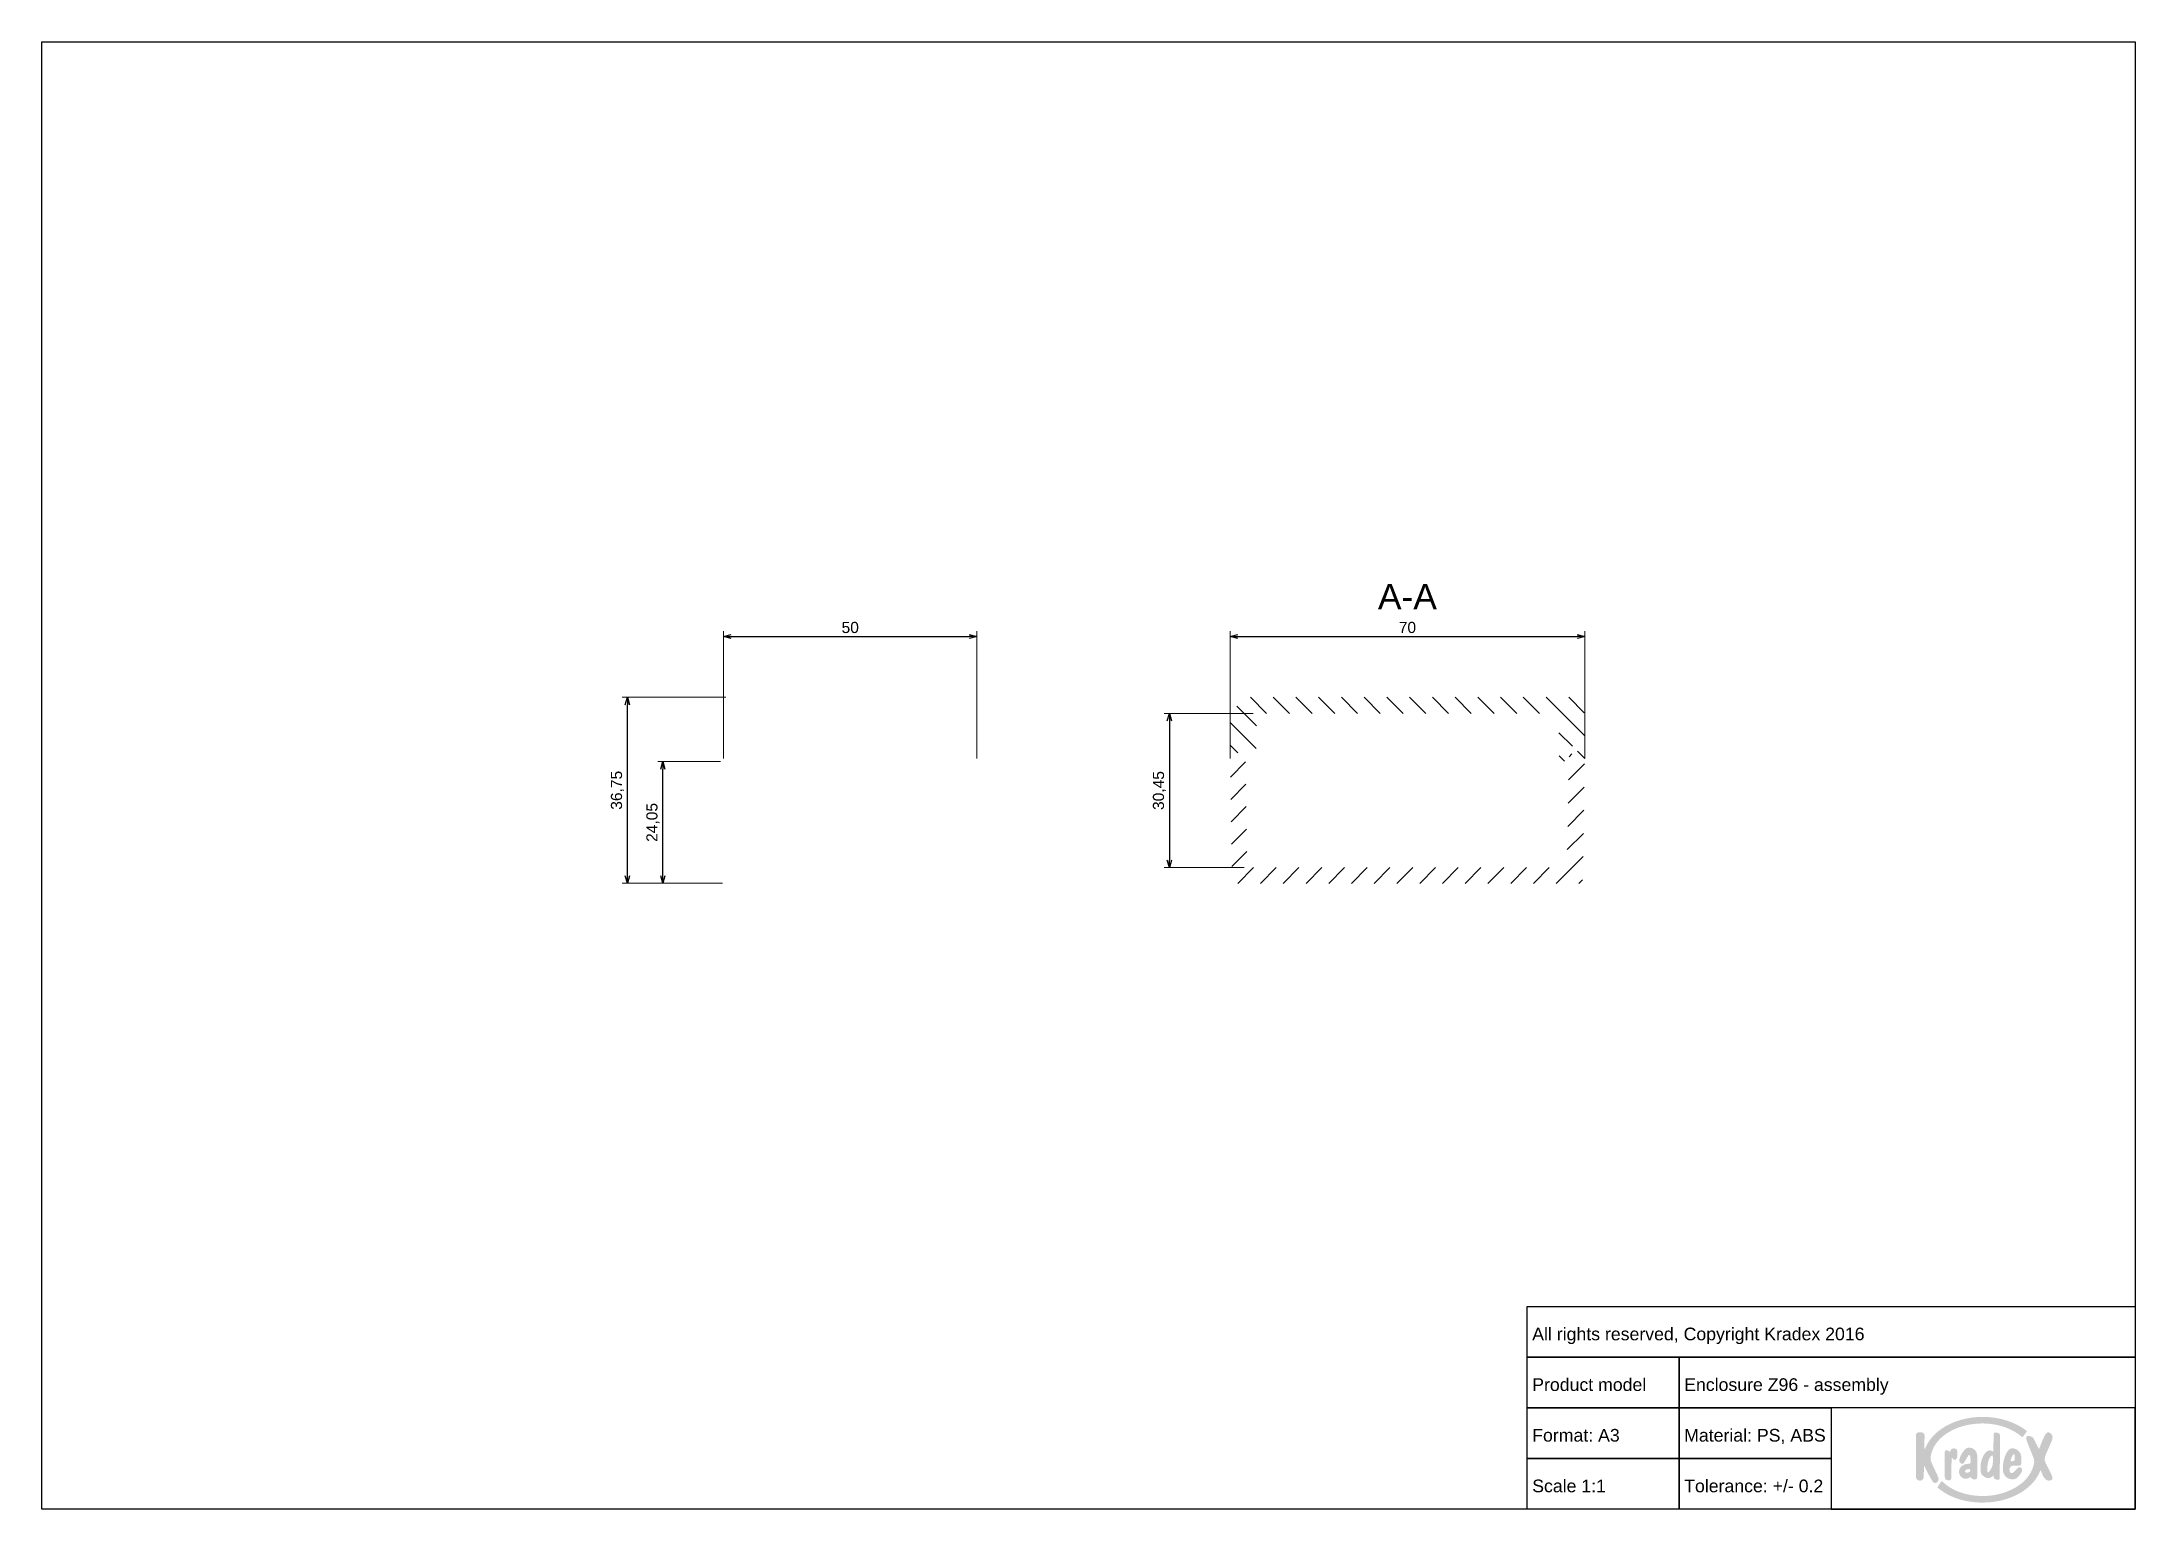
# Paper-space layout 'Assembly' of a CAD drawing. Header units: millimetres. Extents: x 0 to 413, y 1 to 290.
import ezdxf

# ---------------------------------------------------------------- set-up
doc = ezdxf.new("R2010")
doc.units = ezdxf.units.MM
doc.layers.add('MD_Annotation', color=7, linetype='Continuous', lineweight=25)
doc.layers.add('MD_Hatching', color=7, linetype='Continuous', lineweight=25)
doc.layers.add('Tabelka', color=7, linetype='Continuous')
doc.styles.get("Standard").update_dxf_attribs({"font": 'arial.ttf'})
doc.dimstyles.new('ISO-25', dxfattribs={"dimtxt": 2.2, "dimasz": 1.5, "dimexe": 1, "dimexo": 0.625, "dimtad": 1, "dimrnd": 0.05, "dimtxsty": 'Standard', "dimblk": 'OPEN30', "dimcen": 2.5, "dimadec": 0, "dimazin": 0, "dimtfac": 1, "dimtmove": 0, "dimatfit": 3, "dimfxl": 1, "dimlwe": 18, "dimarcsym": 0})

# ---------------------------------------------------------------- blocks, each defined once
blk = doc.blocks.new('_Open30')
at = {"color": 0, "linetype": 'ByBlock', "lineweight": -2}
for p, q in [((-1, 0.27), (0, 0)), ((0, 0), (-1, -0.27)), ((0, 0), (-1, 0))]:
    blk.add_line(p, q, dxfattribs=at)
blk = doc.blocks.new('*D13')
at = {"layer": 'Defpoints', "color": 0, "transparency": 16777216}
for p in [(122.81, 148.12), (134.81, 148.12), (135.21, 124.07)]:
    blk.add_point(p, dxfattribs=at)
at = {"layer": 'MD_Annotation', "color": 0, "lineweight": 18, "transparency": 16777216}
for p, q in [((134.18, 148.12), (121.81, 148.12)), ((134.58, 124.07), (121.81, 124.07))]:
    blk.add_line(p, q, dxfattribs=at)
at = {"layer": 'MD_Annotation', "color": 0, "lineweight": -2, "transparency": 16777216}
blk.add_line((122.81, 125.57), (122.81, 146.62), dxfattribs=at)
at = {"layer": 'MD_Annotation', "color": 0, "lineweight": -2, "transparency": 16777216, "xscale": 1.5, "yscale": 1.5, "zscale": 1.5}
for p, rotation in [((122.81, 148.12), 90), ((122.81, 124.07), 270)]:
    blk.add_blockref('_Open30', p, dxfattribs=dict(at, rotation=rotation))
at = {"layer": 'MD_Annotation', "color": 0, "transparency": 16777216, "insert": (120.86, 136.09), "char_height": 2.2, "attachment_point": 5, "rotation": 90}
blk.add_mtext('24,05', dxfattribs=at)
blk = doc.blocks.new('*D14')
at = {"layer": 'Defpoints', "color": 0, "transparency": 16777216}
for p in [(184.81, 172.82), (134.81, 148.12), (184.81, 148.12)]:
    blk.add_point(p, dxfattribs=at)
at = {"layer": 'MD_Annotation', "color": 0, "lineweight": 18, "transparency": 16777216}
for p, q in [((134.81, 148.74), (134.81, 173.82)), ((184.81, 148.74), (184.81, 173.82))]:
    blk.add_line(p, q, dxfattribs=at)
at = {"layer": 'MD_Annotation', "color": 0, "lineweight": -2, "transparency": 16777216}
blk.add_line((136.31, 172.82), (183.31, 172.82), dxfattribs=at)
at = {"layer": 'MD_Annotation', "color": 0, "lineweight": -2, "transparency": 16777216, "xscale": 1.5, "yscale": 1.5, "zscale": 1.5, "rotation": 180}
blk.add_blockref('_Open30', (134.81, 172.82), dxfattribs=at)
at = {"layer": 'MD_Annotation', "color": 0, "lineweight": -2, "transparency": 16777216, "xscale": 1.5, "yscale": 1.5, "zscale": 1.5}
blk.add_blockref('_Open30', (184.81, 172.82), dxfattribs=at)
at = {"layer": 'MD_Annotation', "color": 0, "transparency": 16777216, "insert": (159.81, 174.57), "char_height": 2.2, "attachment_point": 5}
blk.add_mtext('50', dxfattribs=at)
blk = doc.blocks.new('*D15')
at = {"layer": 'Defpoints', "color": 0, "transparency": 16777216}
for p in [(240.01, 157.62), (222.81, 127.17), (238.18, 127.17)]:
    blk.add_point(p, dxfattribs=at)
at = {"layer": 'MD_Annotation', "color": 0, "lineweight": 18, "transparency": 16777216}
for p, q in [((239.38, 157.62), (221.81, 157.62)), ((237.56, 127.17), (221.81, 127.17))]:
    blk.add_line(p, q, dxfattribs=at)
at = {"layer": 'MD_Annotation', "color": 0, "lineweight": -2, "transparency": 16777216}
blk.add_line((222.81, 156.12), (222.81, 128.67), dxfattribs=at)
at = {"layer": 'MD_Annotation', "color": 0, "lineweight": -2, "transparency": 16777216, "xscale": 1.5, "yscale": 1.5, "zscale": 1.5}
for p, rotation in [((222.81, 157.62), 90), ((222.81, 127.17), 270)]:
    blk.add_blockref('_Open30', p, dxfattribs=dict(at, rotation=rotation))
at = {"layer": 'MD_Annotation', "color": 0, "transparency": 16777216, "insert": (220.86, 142.39), "char_height": 2.2, "attachment_point": 5, "rotation": 90}
blk.add_mtext('30,45', dxfattribs=at)
blk = doc.blocks.new('*D16')
at = {"layer": 'Defpoints', "color": 0, "transparency": 16777216}
for p in [(304.81, 172.82), (234.81, 148.12), (304.81, 148.12)]:
    blk.add_point(p, dxfattribs=at)
at = {"layer": 'MD_Annotation', "color": 0, "lineweight": 18, "transparency": 16777216}
for p, q in [((234.81, 148.74), (234.81, 173.82)), ((304.81, 148.74), (304.81, 173.82))]:
    blk.add_line(p, q, dxfattribs=at)
at = {"layer": 'MD_Annotation', "color": 0, "lineweight": -2, "transparency": 16777216}
blk.add_line((236.31, 172.82), (303.31, 172.82), dxfattribs=at)
at = {"layer": 'MD_Annotation', "color": 0, "lineweight": -2, "transparency": 16777216, "xscale": 1.5, "yscale": 1.5, "zscale": 1.5, "rotation": 180}
blk.add_blockref('_Open30', (234.81, 172.82), dxfattribs=at)
at = {"layer": 'MD_Annotation', "color": 0, "lineweight": -2, "transparency": 16777216, "xscale": 1.5, "yscale": 1.5, "zscale": 1.5}
blk.add_blockref('_Open30', (304.81, 172.82), dxfattribs=at)
at = {"layer": 'MD_Annotation', "color": 0, "transparency": 16777216, "insert": (269.81, 174.57), "char_height": 2.2, "attachment_point": 5}
blk.add_mtext('70', dxfattribs=at)
blk = doc.blocks.new('*D17')
at = {"layer": 'Defpoints', "color": 0, "transparency": 16777216}
for p in [(115.81, 160.82), (135.88, 160.82), (135.21, 124.07)]:
    blk.add_point(p, dxfattribs=at)
at = {"layer": 'MD_Annotation', "color": 0, "lineweight": 18, "transparency": 16777216}
for p, q in [((135.26, 160.82), (114.81, 160.82)), ((134.58, 124.07), (114.81, 124.07))]:
    blk.add_line(p, q, dxfattribs=at)
at = {"layer": 'MD_Annotation', "color": 0, "lineweight": -2, "transparency": 16777216}
blk.add_line((115.81, 125.57), (115.81, 159.32), dxfattribs=at)
at = {"layer": 'MD_Annotation', "color": 0, "lineweight": -2, "transparency": 16777216, "xscale": 1.5, "yscale": 1.5, "zscale": 1.5}
for p, rotation in [((115.81, 160.82), 90), ((115.81, 124.07), 270)]:
    blk.add_blockref('_Open30', p, dxfattribs=dict(at, rotation=rotation))
at = {"layer": 'MD_Annotation', "color": 0, "transparency": 16777216, "insert": (113.86, 142.44), "char_height": 2.2, "attachment_point": 5, "rotation": 90}
blk.add_mtext('36,75', dxfattribs=at)

psp = doc.layouts.new('Assembly')

# ---------------------------------------------------------------- hatches: boundary and pattern name
at = {"layer": 'MD_Hatching'}
h = psp.add_hatch(dxfattribs=at)
h.set_pattern_fill('ANSI31', color=256, angle=90, style=0)
h.paths.add_polyline_path([(300.809, 148.117), (300.809, 151.117), (303.359, 151.117), (303.359, 148.117), (304.809, 148.117), (304.733, 157.794), (301.709, 160.817), (237.909, 160.817), (234.885, 157.794), (234.809, 148.117), (236.309, 148.117), (236.309, 151.117), (238.859, 151.117), (238.859, 148.117), (239.909, 148.117), (240.009, 157.617), (299.709, 157.617), (299.759, 148.117)], flags=0)
h = psp.add_hatch(dxfattribs=at)
h.set_pattern_fill('ANSI31', color=256, style=0)
edge = h.paths.add_edge_path(flags=0)
edge.add_line((236.559, 148.117), (236.309, 148.117))
edge.add_line((236.309, 148.117), (234.809, 148.117))
edge.add_line((234.809, 148.117), (235.234, 124.067))
edge.add_line((235.234, 124.067), (304.384, 124.067))
edge.add_line((304.384, 124.067), (304.809, 148.117))
edge.add_line((304.809, 148.117), (303.359, 148.117))
edge.add_line((303.359, 148.117), (303.009, 148.117))
edge.add_line((303.009, 148.117), (303.009, 149.617))
edge.add_line((303.009, 149.617), (301.709, 149.617))
edge.add_line((301.709, 149.617), (301.709, 148.138))
edge.add_ellipse((299.709, 148.138), major_axis=(2, 0), ratio=1, start_angle=-1.16217, end_angle=0, ccw=False)
edge.add_line((301.709, 148.097), (301.284, 127.167))
edge.add_line((301.284, 127.167), (238.184, 127.167))
edge.add_line((238.184, 127.167), (237.859, 148.102))
edge.add_ellipse((239.859, 148.133), major_axis=(-2, -0.031), ratio=1, start_angle=359.11123, end_angle=360, ccw=False)
edge.add_line((237.859, 148.133), (237.859, 149.617))
edge.add_line((237.859, 149.617), (236.559, 149.617))
edge.add_line((236.559, 149.617), (236.559, 148.117))
at = {"layer": 'Tabelka', "true_color": 0x00539f}
h = psp.add_hatch(color=154, dxfattribs=at)
h.dxf.hatch_style = 2
edge = h.paths.add_edge_path()
edge.add_spline(control_points=[(374.4, 7.291), (374.4, 7.291), (373.458, 9.308), (373.458, 9.308), (372.975, 10.322), (373.083, 10.415), (373.09, 10.696), (373.101, 10.824), (373.146, 11.07), (373.22, 11.439), (374.094, 14.929), (378.297, 17.44), (383.379, 17.44), (386.487, 17.44), (389.258, 16.41), (391.088, 14.808), (391.159, 14.745), (391.251, 14.719), (391.315, 14.808), (391.355, 14.864), (391.986, 15.697), (392.028, 15.751), (392.094, 15.836), (392.113, 15.932), (391.994, 16.024), (389.85, 17.691), (386.783, 18.731), (383.379, 18.731), (378.309, 18.731), (373.99, 16.42), (372.343, 13.182), (372.297, 13.086), (372.285, 13.059), (372.23, 12.946), (371.94, 12.244), (371.86, 12.131), (371.873, 12.93), (371.873, 12.93), (371.902, 15.067), (371.902, 15.067), (371.91, 15.573), (371.52, 15.702), (370.894, 15.687), (370.421, 15.677), (370.214, 15.474), (370.213, 15.123), (370.213, 15.123), (370.185, 6.943), (370.185, 6.943), (370.184, 6.556), (370.452, 6.172), (370.962, 6.154), (371.498, 6.136), (371.693, 6.457), (371.706, 6.718), (371.757, 7.752), (371.783, 8.272), (371.783, 8.595), (371.769, 9.415), (371.889, 9.015), (372.065, 8.637), (372.439, 7.826), (372.964, 6.854), (373.499, 5.981), (373.68, 5.687), (374.059, 5.607), (374.365, 5.809), (374.947, 6.192), (374.583, 6.886), (374.4, 7.291), (374.4, 7.291), (374.4, 7.291), (374.4, 7.291)], knot_values=[0, 0, 0, 0, 1, 1, 1, 2, 2, 2, 3, 3, 3, 4, 4, 4, 5, 5, 5, 6, 6, 6, 7, 7, 7, 8, 8, 8, 9, 9, 9, 10, 10, 10, 11, 11, 11, 12, 12, 12, 13, 13, 13, 14, 14, 14, 15, 15, 15, 16, 16, 16, 17, 17, 17, 18, 18, 18, 19, 19, 19, 20, 20, 20, 21, 21, 21, 22, 22, 22, 23, 23, 23, 24, 24, 24, 24], degree=3, periodic=0)
edge = h.paths.add_edge_path()
edge.add_spline(control_points=[(377.556, 10.414), (377.786, 9.987), (378.382, 10.376), (378.382, 11.011), (378.382, 11.162), (378.382, 11.806), (378.382, 11.806), (378.382, 12.279), (378.072, 12.506), (377.748, 12.506), (377.398, 12.506), (377.217, 12.412), (377.112, 12.234), (377.071, 12.164), (377.026, 11.847), (376.849, 11.865), (376.673, 11.882), (376.626, 12.163), (376.319, 12.169), (376.067, 12.169), (375.848, 12.04), (375.848, 11.516), (375.848, 11.516), (375.848, 7.127), (375.848, 7.127), (375.848, 6.758), (376.055, 6.191), (376.598, 6.191), (377.099, 6.191), (377.211, 6.475), (377.215, 6.676), (377.215, 6.676), (377.207, 8.874), (377.229, 9.968), (377.242, 10.63), (377.305, 10.878), (377.556, 10.414), (377.556, 10.414), (377.556, 10.414), (377.556, 10.414)], knot_values=[0, 0, 0, 0, 1, 1, 1, 2, 2, 2, 3, 3, 3, 4, 4, 4, 5, 5, 5, 6, 6, 6, 7, 7, 7, 8, 8, 8, 9, 9, 9, 10, 10, 10, 11, 11, 11, 12, 12, 12, 13, 13, 13, 13], degree=3, periodic=0)
edge = h.paths.add_edge_path()
edge.add_spline(control_points=[(380.113, 9.439), (379.525, 9.316), (378.763, 8.808), (378.708, 8.053), (378.635, 7.063), (379.492, 6.305), (380.421, 6.565), (380.886, 6.695), (380.88, 7.04), (381.115, 6.729), (381.236, 6.568), (381.403, 6.369), (381.715, 6.369), (382.059, 6.369), (382.236, 6.493), (382.29, 6.801), (382.362, 7.207), (382.315, 11.04), (382.292, 11.179), (382.22, 11.625), (382.082, 11.983), (381.812, 12.229), (381.539, 12.477), (380.959, 12.729), (380.581, 12.676), (379.876, 12.579), (379.309, 11.602), (379.045, 11.075), (378.949, 10.883), (378.562, 10.051), (378.852, 9.762), (378.852, 9.762), (379.015, 9.598), (379.015, 9.598), (379.257, 9.357), (379.567, 9.472), (379.695, 9.688), (379.695, 9.688), (380.236, 10.591), (380.502, 11.045), (380.601, 11.214), (381.001, 11.728), (381.005, 10.024), (381.007, 9.173), (380.774, 9.576), (380.113, 9.439), (380.113, 9.439), (380.113, 9.439), (380.113, 9.439)], knot_values=[0, 0, 0, 0, 1, 1, 1, 2, 2, 2, 3, 3, 3, 4, 4, 4, 5, 5, 5, 6, 6, 6, 7, 7, 7, 8, 8, 8, 9, 9, 9, 10, 10, 10, 11, 11, 11, 12, 12, 12, 13, 13, 13, 14, 14, 14, 15, 15, 15, 16, 16, 16, 16], degree=3, periodic=0)
edge = h.paths.add_edge_path()
edge.add_spline(control_points=[(380.498, 7.729), (380.118, 7.685), (379.624, 7.769), (379.985, 8.156), (380.212, 8.4), (380.399, 8.419), (380.652, 8.451), (381.082, 8.505), (381.111, 7.801), (380.498, 7.729)], knot_values=[0, 0, 0, 0, 1, 1, 1, 2, 2, 2, 3, 3, 3, 3], degree=3, periodic=0)
edge = h.paths.add_edge_path()
edge.add_spline(control_points=[(386.384, 6.308), (386.674, 6.308), (386.735, 6.382), (386.737, 6.589), (386.737, 6.589), (386.82, 15.036), (386.82, 15.036), (386.824, 15.508), (386.259, 15.655), (385.958, 15.655), (385.713, 15.655), (385.56, 15.554), (385.554, 15.281), (385.554, 15.281), (385.472, 11.866), (385.472, 11.866), (384.065, 13.004), (382.946, 10.293), (382.946, 8.919), (382.946, 7.545), (383.043, 7.442), (383.455, 7.101), (383.78, 6.831), (384.073, 6.645), (384.445, 6.645), (384.721, 6.645), (384.893, 6.692), (385.182, 6.914), (385.471, 7.135), (385.557, 7.15), (385.557, 7.15), (385.557, 7.15), (385.557, 6.859), (385.557, 6.859), (385.557, 6.565), (385.907, 6.308), (386.384, 6.308)], knot_values=[0, 0, 0, 0, 1, 1, 1, 2, 2, 2, 3, 3, 3, 4, 4, 4, 5, 5, 5, 6, 6, 6, 7, 7, 7, 8, 8, 8, 9, 9, 9, 10, 10, 10, 11, 11, 11, 12, 12, 12, 12], degree=3, periodic=0)
edge = h.paths.add_edge_path()
edge.add_spline(control_points=[(385.118, 8.63), (384.366, 7.389), (384.294, 7.54), (384.294, 8.498), (384.294, 10.08), (384.907, 11.124), (385.254, 11.124), (385.336, 11.124), (385.388, 11.04), (385.388, 10.864), (385.388, 10.127), (385.464, 9.201), (385.118, 8.63), (385.118, 8.63), (385.118, 8.63), (385.118, 8.63)], knot_values=[0, 0, 0, 0, 1, 1, 1, 2, 2, 2, 3, 3, 3, 4, 4, 4, 5, 5, 5, 5], degree=3, periodic=0)
edge = h.paths.add_edge_path()
edge.add_spline(control_points=[(389.492, 9.095), (389.492, 9.095), (390.616, 9.136), (390.616, 9.136), (390.9, 9.169), (391, 9.239), (391, 9.569), (391, 9.569), (391, 10.786), (391, 10.786), (391, 11.449), (390.571, 11.953), (390.321, 12.145), (390.076, 12.335), (389.597, 12.551), (389.208, 12.534), (388.481, 12.526), (387.981, 11.545), (387.757, 10.874), (387.502, 10.107), (387.353, 9.558), (387.353, 8.481), (387.353, 7.405), (387.907, 6.919), (388.132, 6.77), (388.92, 6.249), (389.724, 6.275), (390.195, 6.747), (390.499, 7.049), (390.93, 7.43), (391.129, 8.003), (391.191, 8.158), (391.194, 8.457), (391.022, 8.63), (390.832, 8.825), (390.588, 8.908), (390.33, 8.65), (390.33, 8.65), (389.54, 7.837), (389.54, 7.837), (389.076, 7.36), (388.517, 7.777), (388.672, 8.45), (388.8, 9.015), (389.065, 9.079), (389.492, 9.095)], knot_values=[0, 0, 0, 0, 1, 1, 1, 2, 2, 2, 3, 3, 3, 4, 4, 4, 5, 5, 5, 6, 6, 6, 7, 7, 7, 8, 8, 8, 9, 9, 9, 10, 10, 10, 11, 11, 11, 12, 12, 12, 13, 13, 13, 14, 14, 14, 15, 15, 15, 15], degree=3, periodic=0)
edge = h.paths.add_edge_path()
edge.add_spline(control_points=[(388.924, 10.239), (389.036, 10.542), (389.263, 11.388), (389.53, 11.378), (389.621, 11.375), (389.683, 11.262), (389.69, 11.092), (389.704, 10.755), (389.684, 10.662), (389.684, 10.397), (389.684, 10.194), (389.665, 10.099), (389.493, 10.041), (389.052, 9.892), (388.814, 9.944), (388.924, 10.239), (388.924, 10.239), (388.924, 10.239), (388.924, 10.239)], knot_values=[0, 0, 0, 0, 1, 1, 1, 2, 2, 2, 3, 3, 3, 4, 4, 4, 5, 5, 5, 6, 6, 6, 6], degree=3, periodic=0)
edge = h.paths.add_edge_path()
edge.add_spline(control_points=[(395.857, 9.549), (395.528, 10.214), (395.469, 10.444), (395.964, 11.589), (395.964, 11.589), (397.023, 14.032), (397.023, 14.032), (397.224, 14.496), (397.262, 15.1), (396.858, 15.427), (396.119, 16.025), (395.832, 15.605), (395.13, 13.964), (394.389, 12.234), (394.639, 12.082), (394.138, 13.014), (394.138, 13.014), (393.509, 14.329), (393.509, 14.329), (393.296, 14.775), (392.902, 14.907), (392.583, 14.969), (391.831, 15.116), (391.874, 14.475), (392.282, 13.463), (392.282, 13.463), (393.098, 11.441), (393.098, 11.441), (393.452, 10.563), (393.697, 10.181), (393.476, 9.344), (393.398, 9.049), (393.304, 8.769), (393.199, 8.498), (393.177, 8.439), (393.17, 8.424), (393.128, 8.321), (391.925, 5.32), (387.94, 3.108), (383.379, 3.108), (380.107, 3.108), (377.219, 4.191), (375.426, 5.967), (375.353, 6.037), (375.263, 6.041), (375.189, 5.963), (375.125, 5.871), (374.537, 4.99), (374.495, 4.92), (374.453, 4.851), (374.481, 4.755), (374.531, 4.714), (376.807, 2.825), (379.854, 1.817), (383.379, 1.817), (388.572, 1.817), (392.965, 4.248), (394.53, 7.605), (394.549, 7.645), (394.573, 7.698), (394.595, 7.754), (394.929, 8.701), (394.882, 7.745), (395.455, 6.822), (395.947, 6.029), (396.493, 6.127), (396.825, 6.201), (397.27, 6.3), (397.247, 6.739), (396.893, 7.453), (396.893, 7.453), (395.857, 9.549), (395.857, 9.549), (395.857, 9.549), (395.857, 9.549), (395.857, 9.549)], knot_values=[0, 0, 0, 0, 1, 1, 1, 2, 2, 2, 3, 3, 3, 4, 4, 4, 5, 5, 5, 6, 6, 6, 7, 7, 7, 8, 8, 8, 9, 9, 9, 10, 10, 10, 11, 11, 11, 12, 12, 12, 13, 13, 13, 14, 14, 14, 15, 15, 15, 16, 16, 16, 17, 17, 17, 18, 18, 18, 19, 19, 19, 20, 20, 20, 21, 21, 21, 22, 22, 22, 23, 23, 23, 24, 24, 24, 25, 25, 25, 25], degree=3, periodic=0)

# ---------------------------------------------------------------- linework, layer by layer
at = {"layer": 'Tabelka'}
for points in [[(0.22, 290.193), (413.476, 290.193), (413.476, 0.521), (0.22, 0.521)], [(413.476, 30.521), (293.476, 30.521), (293.476, 40.521), (413.476, 40.521)], [(323.476, 20.521), (293.476, 20.521), (293.476, 30.521), (323.476, 30.521)], [(413.476, 20.521), (323.476, 20.521), (323.476, 30.521), (413.476, 30.521)], [(323.476, 10.521), (293.476, 10.521), (293.476, 20.521), (323.476, 20.521)], [(353.476, 10.521), (323.476, 10.521), (323.476, 20.521), (353.476, 20.521)], [(413.476, 20.521), (353.476, 20.521), (353.476, 0.521), (413.476, 0.521)], [(323.476, 0.521), (293.476, 0.521), (293.476, 10.521), (323.476, 10.521)], [(353.476, 0.521), (323.476, 0.521), (323.476, 10.521), (353.476, 10.521)]]:
    psp.add_lwpolyline(points, close=True, dxfattribs=at)

# ---------------------------------------------------------------- texts
at = {"insert": (293.476, 40.521), "char_height": 2.5, "attachment_point": 1}
psp.add_mtext_dynamic_manual_height_columns('\\P All rights reserved, Copyright Kradex 2016', width=120, gutter_width=12.5, heights=[0], dxfattribs=at)
at = {"layer": 'MD_Annotation', "color": 7, "insert": (269.809, 178.181), "char_height": 5, "width": 14.16439, "attachment_point": 8}
psp.add_mtext('A-A', dxfattribs=at)
at = {"layer": 'Tabelka', "char_height": 2.5, "attachment_point": 1}
for s, width, heights, insert in [('\\pi15;\\P\\pi0; Product model', 30, [9.962], (293.476, 30.521)), ('\\P Enclosure Z96 - assembly ', 90, [0], (323.476, 30.521)), ('\\P Format: A3', 30, [0], (293.476, 20.521)), ('\\P Material: PS, ABS', 30, [0], (323.476, 20.521)), ('\\P Scale 1:1', 30, [0], (293.476, 10.521)), ('\\P Tolerance: +/- 0.2', 30, [0], (323.476, 10.521))]:
    psp.add_mtext_dynamic_manual_height_columns(s, width=width, gutter_width=12.5, heights=heights, dxfattribs=dict(at, insert=insert))

# ---------------------------------------------------------------- dimensions: what is measured, and where the dimension line sits
at = {"layer": 'MD_Annotation'}
for base, p1, p2, angle, picture, middle in [((184.809, 172.817), (134.809, 148.117), (184.809, 148.117), 180, '*D14', (159.809, 174.566)), ((304.809, 172.817), (234.809, 148.117), (304.809, 148.117), 180, '*D16', (269.809, 174.566)), ((115.809, 160.817), (135.209, 124.067), (135.884, 160.817), 270, '*D17', (113.862, 142.442)), ((222.809, 127.167), (240.009, 157.617), (238.184, 127.167), 270, '*D15', (220.862, 142.392)), ((122.809, 148.117), (135.209, 124.067), (134.809, 148.117), 270, '*D13', (120.862, 136.092))]:
    dim = psp.add_linear_dim(base=base, p1=p1, p2=p2, angle=angle, dimstyle='ISO-25', override={"dimlfac": -1}, dxfattribs=at)
    dim.commit()
    dim.dimension.update_dxf_attribs({"geometry": picture, "text_midpoint": middle})

doc.saveas('drawing.dxf')
